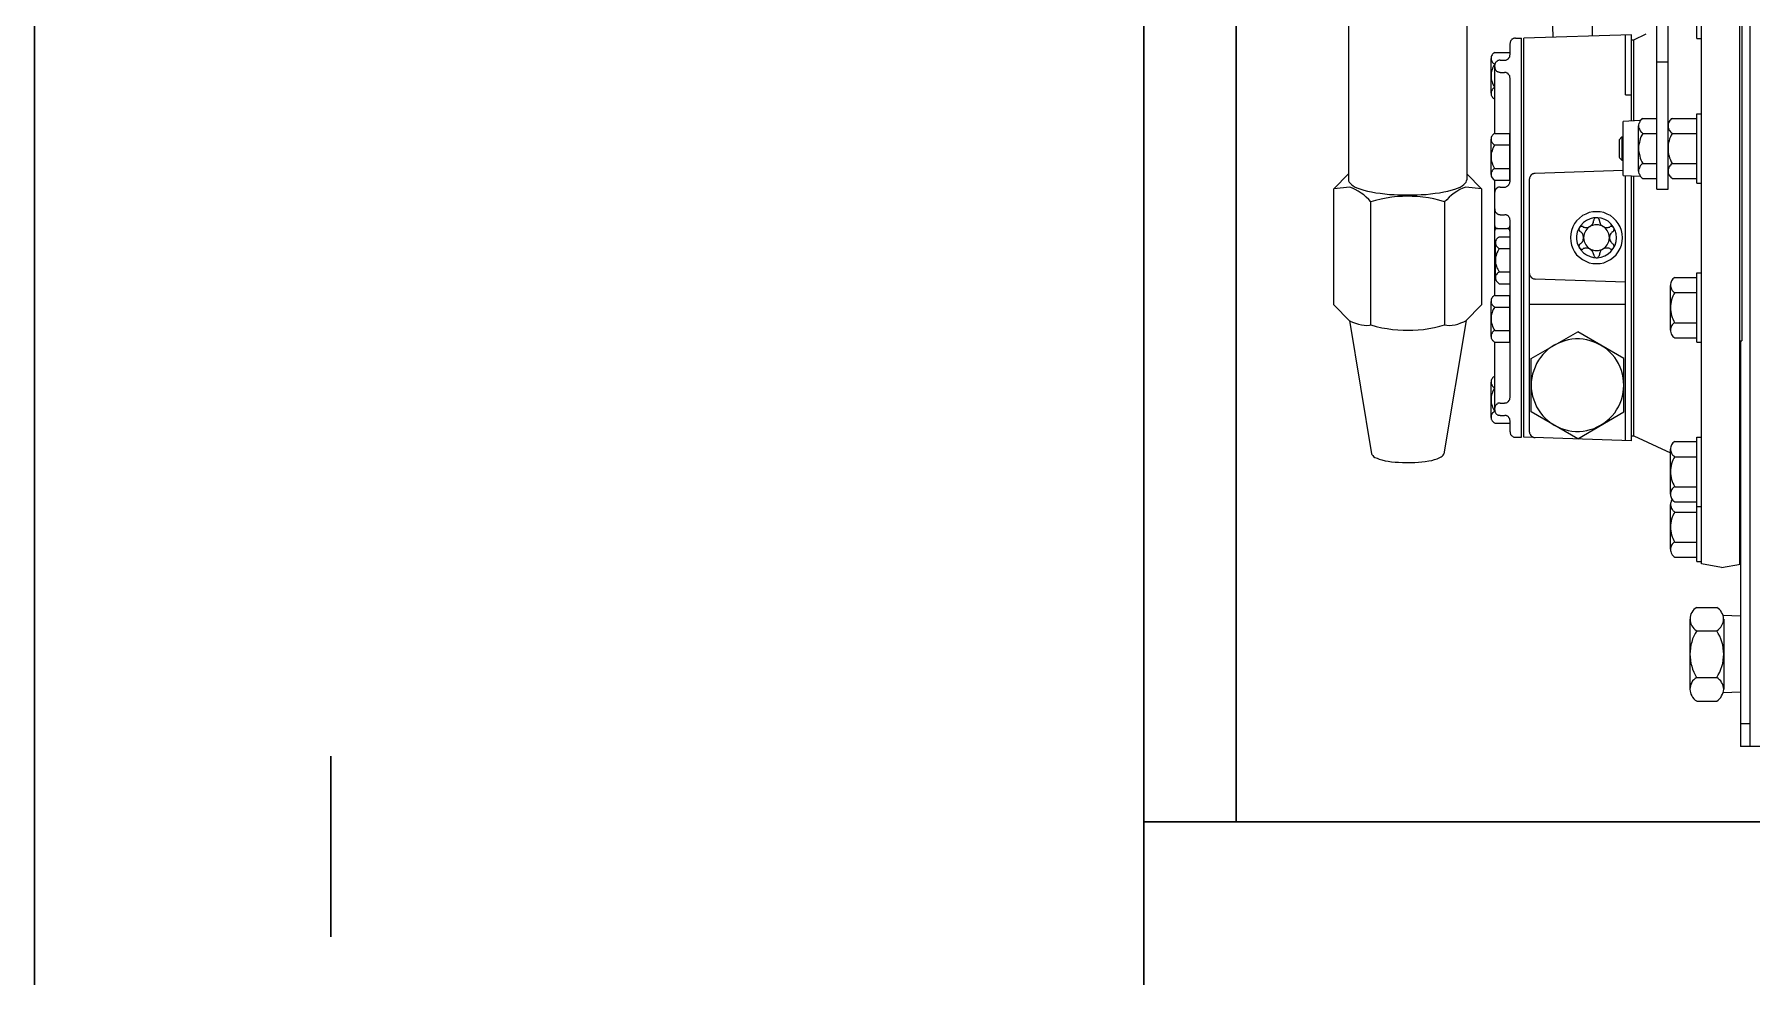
# Model space of a CAD drawing. Extents: x 527 to 1038, y -8 to 315.
# Drawn here: x 825.13 to 843.71, y 58.52 to 68.72 of the extents above; entities that cross this region are included whole.
import ezdxf

# ---------------------------------------------------------------- set-up
doc = ezdxf.new("R2010")
doc.units = 0
doc.header["$MEASUREMENT"] = 0
doc.layers.get('0').update_dxf_attribs({"linetype": 'CONTINUOUS'})

msp = doc.modelspace()

# ---------------------------------------------------------------- linework, layer by layer
at = {"lineweight": 30}
for p, q in [((825.134, 54.194), (825.134, 144.194)), ((825.134, 63.028), (825.134, 143.278)), ((837.134, 54.194), (837.134, 93.884)), ((838.134, 60.194), (838.134, 93.884)), ((828.342, 60.905), (828.342, 58.95)), ((837.134, 60.194), (910.134, 60.194)), ((825.134, 54.194), (825.134, 59.694))]:
    msp.add_line(p, q, dxfattribs=at)
for p, q in [((843.69, 72.613), (843.69, 61.009)), ((843.605, 72.028), (843.605, 65.399)), ((842.686, 67.041), (842.686, 71.424)), ((842.808, 67.041), (842.808, 71.424)), ((843.167, 62.987), (843.167, 70.042)), ((843.579, 70.049), (843.579, 62.98)), ((843.118, 68.671), (843.118, 69.421)), ((843.167, 68.671), (843.167, 69.421)), ((839.349, 68.918), (839.349, 67.143)), ((840.629, 68.918), (840.629, 67.143)), ((841.563, 68.685), (841.556, 68.918)), ((841.988, 68.699), (841.993, 68.918)), ((841.097, 68.496), (841.097, 68.614)), ((841.155, 68.673), (841.221, 68.673)), ((841.221, 64.357), (841.221, 68.673)), ((842.41, 68.711), (841.246, 68.673)), ((841.246, 64.357), (841.246, 68.673)), ((842.347, 68.062), (842.347, 68.711)), ((842.41, 67.778), (842.41, 68.711)), ((842.41, 68.657), (842.435, 68.657)), ((842.435, 68.657), (842.571, 68.72)), ((842.435, 67.778), (842.435, 68.657)), ((843.118, 68.671), (843.167, 68.671)), ((840.894, 68.078), (840.894, 68.456)), ((840.931, 68.519), (841.094, 68.519)), ((840.931, 67.644), (840.931, 68.376)), ((840.99, 68.437), (841.038, 68.437)), ((842.686, 68.42), (842.808, 68.42)), ((840.99, 68.304), (841.038, 68.304)), ((841.097, 67.125), (841.097, 68.243)), ((842.347, 68.062), (842.41, 68.062)), ((843.118, 67.105), (843.118, 67.857)), ((843.118, 67.857), (843.167, 67.857)), ((843.167, 67.105), (843.167, 67.857)), ((840.931, 67.644), (841.094, 67.644)), ((841.094, 67.137), (841.094, 67.644)), ((842.506, 67.782), (842.319, 67.774)), ((842.319, 67.187), (842.319, 67.774)), ((842.488, 67.236), (842.488, 67.725)), ((842.534, 67.805), (842.686, 67.805)), ((842.534, 67.644), (842.686, 67.644)), ((842.686, 67.155), (842.686, 67.805)), ((842.808, 67.236), (842.808, 67.725)), ((842.851, 67.805), (843.118, 67.805)), ((842.851, 67.644), (843.118, 67.644)), ((840.894, 67.201), (840.894, 67.581)), ((840.931, 67.519), (841.094, 67.519)), ((842.278, 67.574), (842.307, 67.606)), ((842.278, 67.574), (842.278, 67.386)), ((842.307, 67.606), (842.319, 67.606)), ((842.307, 67.606), (842.307, 67.355)), ((840.931, 67.264), (841.094, 67.264)), ((842.278, 67.384), (842.307, 67.355)), ((842.307, 67.355), (842.319, 67.355)), ((842.534, 67.317), (842.686, 67.317)), ((842.851, 67.317), (843.118, 67.317)), ((839.349, 67.205), (839.191, 67.046)), ((839.364, 67.064), (839.191, 67.046)), ((840.788, 67.046), (840.618, 67.064)), ((840.788, 67.046), (840.629, 67.205)), ((840.931, 67.137), (841.094, 67.137)), ((840.931, 65.89), (840.931, 67.137)), ((840.99, 67.064), (841.038, 67.064)), ((841.309, 64.412), (841.309, 67.151)), ((842.319, 67.244), (841.369, 67.212)), ((842.319, 67.187), (842.506, 67.181)), ((842.347, 64.316), (842.347, 67.186)), ((842.41, 64.316), (842.41, 67.183)), ((842.534, 67.155), (842.686, 67.155)), ((842.851, 67.155), (843.118, 67.155)), ((843.118, 67.105), (843.167, 67.105)), ((839.191, 65.788), (839.191, 67.046)), ((839.591, 65.574), (839.591, 66.903)), ((840.389, 66.903), (840.389, 65.574)), ((840.788, 67.046), (840.788, 65.788)), ((842.686, 67.041), (842.808, 67.041)), ((840.99, 66.763), (841.038, 66.763)), ((841.097, 64.786), (841.097, 66.704)), ((840.961, 66.614), (841.068, 66.614)), ((840.98, 66.525), (841.097, 66.525)), ((840.941, 66.081), (840.941, 66.463)), ((840.98, 66.399), (841.097, 66.399)), ((840.98, 66.145), (841.097, 66.145)), ((843.118, 65.384), (843.118, 66.135)), ((843.118, 66.135), (843.167, 66.135)), ((843.167, 65.384), (843.167, 66.135)), ((840.98, 66.018), (841.097, 66.018)), ((842.347, 66.035), (841.369, 66.067)), ((842.833, 65.514), (842.833, 66)), ((842.878, 66.084), (843.118, 66.084)), ((839.191, 65.788), (839.364, 65.614)), ((840.616, 65.614), (840.788, 65.788)), ((840.894, 65.448), (840.894, 65.827)), ((840.931, 65.89), (841.094, 65.89)), ((840.931, 65.764), (841.094, 65.764)), ((841.094, 65.386), (841.094, 65.89)), ((841.309, 65.795), (842.347, 65.795)), ((842.878, 65.921), (843.118, 65.921)), ((839.361, 65.618), (839.599, 64.177)), ((840.621, 65.618), (840.381, 64.177)), ((842.878, 65.596), (843.118, 65.596)), ((840.931, 65.512), (841.094, 65.512)), ((841.327, 65.209), (841.829, 65.498)), ((842.328, 65.209), (841.829, 65.498)), ((842.878, 65.433), (843.118, 65.433)), ((843.59, 65.399), (843.605, 65.399)), ((843.59, 65.399), (843.59, 61.009)), ((840.931, 65.386), (841.094, 65.386)), ((840.931, 64.652), (840.931, 65.384)), ((841.327, 64.631), (841.327, 65.209)), ((842.328, 64.631), (842.328, 65.209)), ((843.118, 65.384), (843.167, 65.384)), ((840.894, 64.572), (840.894, 64.952)), ((840.99, 64.725), (841.038, 64.725)), ((840.931, 64.509), (841.094, 64.509)), ((840.99, 64.593), (841.038, 64.593)), ((841.097, 64.416), (841.097, 64.534)), ((841.829, 64.34), (841.327, 64.631)), ((841.829, 64.34), (842.328, 64.631)), ((841.155, 64.357), (841.221, 64.357)), ((842.41, 64.316), (841.246, 64.357)), ((842.435, 64.372), (842.833, 64.187)), ((842.878, 64.31), (843.118, 64.31)), ((842.833, 63.739), (842.833, 64.226)), ((842.878, 64.146), (843.118, 64.146)), ((842.878, 63.821), (843.118, 63.821)), ((842.833, 63.144), (842.833, 63.63)), ((842.878, 63.659), (843.118, 63.659)), ((842.878, 63.546), (843.118, 63.546)), ((843.118, 63.011), (843.118, 63.607)), ((843.118, 63.607), (843.167, 63.607)), ((842.878, 63.223), (843.118, 63.223)), ((842.878, 63.06), (843.118, 63.06)), ((843.118, 63.011), (843.167, 63.011)), ((843.386, 62.947), (843.167, 62.987)), ((843.386, 62.947), (843.59, 62.983)), ((843.118, 62.514), (843.334, 62.514)), ((843.59, 62.419), (843.401, 62.427)), ((843.044, 61.63), (843.044, 62.388)), ((843.118, 62.262), (843.334, 62.262)), ((843.409, 62.388), (843.409, 61.63)), ((843.118, 61.758), (843.334, 61.758)), ((843.118, 61.502), (843.334, 61.502)), ((843.59, 61.6), (843.401, 61.592)), ((843.59, 61.259), (843.69, 61.259)), ((854.517, 61.009), (843.59, 61.009)), ((837.384, 60.194), (842.384, 60.194))]:
    msp.add_line(p, q)
for points in [[(841.155, 68.673), (841.15, 68.673), (841.144, 68.673), (841.137, 68.671), (841.132, 68.671), (841.126, 68.667), (841.122, 68.665), (841.117, 68.662), (841.114, 68.657), (841.108, 68.653), (841.107, 68.647), (841.103, 68.644), (841.101, 68.638), (841.099, 68.633), (841.097, 68.625), (841.097, 68.619), (841.094, 68.615), (841.097, 68.614)], [(840.931, 68.519), (840.922, 68.513), (840.916, 68.508), (840.907, 68.501), (840.902, 68.494), (840.898, 68.484), (840.894, 68.476), (840.894, 68.467), (840.894, 68.458), (840.894, 68.447), (840.894, 68.437), (840.898, 68.429), (840.902, 68.419), (840.907, 68.413), (840.916, 68.405), (840.922, 68.399), (840.93, 68.395), (840.931, 68.394)], [(840.931, 68.394), (840.922, 68.38), (840.913, 68.365), (840.907, 68.349), (840.902, 68.332), (840.898, 68.318), (840.894, 68.3), (840.894, 68.285), (840.894, 68.268), (840.894, 68.251), (840.894, 68.233), (840.898, 68.218), (840.902, 68.201), (840.907, 68.186), (840.913, 68.169), (840.922, 68.157), (840.93, 68.143), (840.931, 68.14)], [(840.99, 68.437), (840.985, 68.437), (840.979, 68.437), (840.973, 68.434), (840.966, 68.432), (840.961, 68.429), (840.956, 68.427), (840.951, 68.423), (840.949, 68.419), (840.942, 68.414), (840.941, 68.411), (840.937, 68.405), (840.936, 68.399), (840.933, 68.395), (840.931, 68.387), (840.931, 68.381), (840.93, 68.377), (840.931, 68.376)], [(840.931, 68.365), (840.931, 68.359), (840.931, 68.353), (840.933, 68.348), (840.936, 68.342), (840.937, 68.335), (840.941, 68.332), (840.942, 68.327), (840.947, 68.324), (840.951, 68.318), (840.956, 68.315), (840.961, 68.313), (840.966, 68.31), (840.973, 68.309), (840.979, 68.306), (840.985, 68.306), (840.99, 68.304)], [(841.038, 68.437), (841.041, 68.437), (841.047, 68.437), (841.054, 68.438), (841.059, 68.44), (841.065, 68.444), (841.07, 68.447), (841.075, 68.449), (841.076, 68.452), (841.083, 68.458), (841.085, 68.462), (841.088, 68.467), (841.093, 68.473), (841.093, 68.478), (841.094, 68.484), (841.094, 68.49), (841.097, 68.496), (841.097, 68.496)], [(841.097, 68.243), (841.094, 68.249), (841.094, 68.254), (841.093, 68.263), (841.093, 68.267), (841.088, 68.273), (841.085, 68.277), (841.083, 68.282), (841.076, 68.286), (841.075, 68.291), (841.07, 68.295), (841.064, 68.297), (841.059, 68.3), (841.054, 68.302), (841.047, 68.304), (841.041, 68.304), (841.038, 68.304)], [(840.931, 68.14), (840.922, 68.137), (840.916, 68.129), (840.907, 68.123), (840.902, 68.115), (840.898, 68.105), (840.894, 68.097), (840.894, 68.087), (840.894, 68.08), (840.894, 68.067), (840.894, 68.058), (840.898, 68.05), (840.902, 68.042), (840.907, 68.034), (840.916, 68.026), (840.922, 68.02), (840.93, 68.018), (840.931, 68.015)], [(840.931, 67.644), (840.922, 67.638), (840.916, 67.633), (840.907, 67.626), (840.902, 67.619), (840.898, 67.609), (840.894, 67.601), (840.894, 67.592), (840.894, 67.583), (840.894, 67.572), (840.894, 67.562), (840.898, 67.554), (840.902, 67.544), (840.907, 67.538), (840.916, 67.53), (840.922, 67.524), (840.93, 67.52), (840.931, 67.519)], [(842.534, 67.805), (842.523, 67.8), (842.514, 67.792), (842.506, 67.782), (842.5, 67.772), (842.496, 67.76), (842.491, 67.75), (842.488, 67.738), (842.488, 67.726), (842.488, 67.714), (842.491, 67.702), (842.496, 67.691), (842.5, 67.679), (842.506, 67.671), (842.514, 67.659), (842.523, 67.653), (842.534, 67.644)], [(842.534, 67.644), (842.523, 67.626), (842.511, 67.606), (842.506, 67.587), (842.5, 67.568), (842.496, 67.544), (842.491, 67.524), (842.488, 67.505), (842.488, 67.481), (842.488, 67.459), (842.491, 67.44), (842.496, 67.417), (842.5, 67.396), (842.506, 67.376), (842.511, 67.357), (842.523, 67.338), (842.534, 67.317)], [(842.851, 67.805), (842.84, 67.8), (842.832, 67.79), (842.825, 67.782), (842.818, 67.772), (842.814, 67.76), (842.809, 67.75), (842.808, 67.738), (842.806, 67.726), (842.808, 67.714), (842.809, 67.702), (842.814, 67.691), (842.818, 67.679), (842.825, 67.671), (842.832, 67.662), (842.84, 67.653), (842.849, 67.647), (842.851, 67.644)], [(842.851, 67.644), (842.839, 67.626), (842.832, 67.606), (842.823, 67.586), (842.818, 67.565), (842.811, 67.544), (842.809, 67.524), (842.808, 67.505), (842.806, 67.481), (842.808, 67.459), (842.809, 67.44), (842.811, 67.417), (842.818, 67.398), (842.823, 67.378), (842.832, 67.357), (842.839, 67.338), (842.851, 67.317)], [(840.931, 67.519), (840.922, 67.505), (840.913, 67.489), (840.907, 67.474), (840.902, 67.457), (840.898, 67.443), (840.894, 67.425), (840.894, 67.41), (840.892, 67.392), (840.894, 67.373), (840.894, 67.358), (840.898, 67.34), (840.902, 67.325), (840.907, 67.308), (840.913, 67.293), (840.922, 67.279), (840.93, 67.265), (840.931, 67.264)], [(840.931, 67.264), (840.922, 67.259), (840.916, 67.254), (840.907, 67.246), (840.902, 67.239), (840.898, 67.23), (840.894, 67.222), (840.894, 67.212), (840.894, 67.203), (840.894, 67.191), (840.894, 67.181), (840.898, 67.173), (840.902, 67.165), (840.907, 67.158), (840.916, 67.149), (840.922, 67.143), (840.93, 67.14), (840.931, 67.137)], [(842.534, 67.317), (842.523, 67.311), (842.514, 67.303), (842.506, 67.293), (842.5, 67.283), (842.496, 67.272), (842.491, 67.262), (842.488, 67.25), (842.488, 67.236), (842.488, 67.225), (842.491, 67.212), (842.496, 67.203), (842.5, 67.191), (842.506, 67.181), (842.514, 67.172), (842.523, 67.163), (842.534, 67.155)], [(842.851, 67.317), (842.84, 67.311), (842.832, 67.301), (842.825, 67.293), (842.818, 67.283), (842.814, 67.272), (842.809, 67.262), (842.808, 67.25), (842.806, 67.236), (842.808, 67.225), (842.809, 67.212), (842.814, 67.203), (842.818, 67.191), (842.825, 67.181), (842.832, 67.173), (842.84, 67.163), (842.849, 67.158), (842.851, 67.155)], [(839.349, 67.143), (839.351, 67.13), (839.356, 67.118), (839.367, 67.105), (839.381, 67.091), (839.399, 67.078), (839.421, 67.064), (839.449, 67.053), (839.481, 67.041), (839.516, 67.031), (839.556, 67.02), (839.599, 67.011), (839.644, 67.002), (839.691, 66.996), (839.741, 66.991), (839.792, 66.984), (839.842, 66.982), (839.892, 66.978), (839.939, 66.978), (839.989, 66.978), (839.989, 66.978), (840.037, 66.978), (840.088, 66.978), (840.137, 66.982), (840.189, 66.984), (840.237, 66.991), (840.286, 66.996), (840.334, 67.002), (840.379, 67.011), (840.423, 67.02), (840.461, 67.031), (840.498, 67.041), (840.529, 67.053), (840.557, 67.064), (840.578, 67.078), (840.598, 67.091), (840.612, 67.105), (840.622, 67.118), (840.627, 67.13), (840.629, 67.143)], [(839.591, 66.903), (839.568, 66.929), (839.542, 66.953), (839.514, 66.978), (839.485, 66.999), (839.454, 67.02), (839.423, 67.037), (839.392, 67.053), (839.362, 67.064)], [(840.618, 67.064), (840.586, 67.053), (840.555, 67.037), (840.523, 67.017), (840.494, 66.997), (840.462, 66.977), (840.437, 66.953), (840.412, 66.927), (840.389, 66.903)], [(840.99, 67.064), (840.985, 67.064), (840.979, 67.064), (840.973, 67.063), (840.966, 67.06), (840.961, 67.058), (840.956, 67.055), (840.951, 67.051), (840.949, 67.046), (840.942, 67.042), (840.941, 67.039), (840.937, 67.034), (840.936, 67.027), (840.933, 67.023), (840.931, 67.015), (840.931, 67.01), (840.93, 67.006), (840.931, 67.003)], [(841.038, 67.064), (841.041, 67.064), (841.047, 67.064), (841.054, 67.067), (841.059, 67.07), (841.064, 67.073), (841.068, 67.075), (841.073, 67.078), (841.076, 67.082), (841.082, 67.087), (841.085, 67.093), (841.088, 67.096), (841.09, 67.102), (841.093, 67.108), (841.094, 67.112), (841.094, 67.118), (841.097, 67.125)], [(841.369, 67.212), (841.361, 67.212), (841.355, 67.21), (841.351, 67.208), (841.345, 67.207), (841.339, 67.205), (841.336, 67.201), (841.33, 67.198), (841.327, 67.194), (841.321, 67.191), (841.32, 67.186), (841.316, 67.181), (841.313, 67.175), (841.312, 67.169), (841.309, 67.165), (841.309, 67.159), (841.309, 67.151)], [(842.41, 64.372), (842.435, 64.372), (842.435, 67.181)], [(840.389, 66.903), (840.328, 66.921), (840.271, 66.935), (840.213, 66.946), (840.155, 66.953), (840.096, 66.96), (840.038, 66.961), (839.989, 66.964), (839.989, 66.964), (839.933, 66.961), (839.877, 66.96), (839.818, 66.953), (839.758, 66.944), (839.701, 66.932), (839.641, 66.918), (839.591, 66.903)], [(840.931, 66.827), (840.931, 66.821), (840.931, 66.815), (840.933, 66.808), (840.936, 66.802), (840.937, 66.797), (840.941, 66.793), (840.942, 66.789), (840.949, 66.783), (840.951, 66.78), (840.956, 66.775), (840.963, 66.773), (840.966, 66.771), (840.973, 66.766), (840.979, 66.765), (840.985, 66.765), (840.99, 66.763)], [(841.097, 66.704), (841.094, 66.711), (841.094, 66.717), (841.093, 66.723), (841.093, 66.728), (841.088, 66.734), (841.085, 66.74), (841.083, 66.744), (841.079, 66.747), (841.075, 66.751), (841.07, 66.755), (841.065, 66.758), (841.059, 66.761), (841.054, 66.763), (841.047, 66.763), (841.041, 66.763), (841.038, 66.765), (841.038, 66.763)], [(842.312, 66.514), (842.31, 66.556), (842.301, 66.595), (842.287, 66.632), (842.267, 66.669), (842.244, 66.699), (842.216, 66.728), (842.184, 66.754), (842.147, 66.771), (842.11, 66.787), (842.071, 66.796), (842.03, 66.797), (841.992, 66.796), (841.951, 66.787), (841.915, 66.771), (841.879, 66.754), (841.848, 66.728), (841.817, 66.699), (841.794, 66.669), (841.777, 66.632), (841.762, 66.595), (841.753, 66.556), (841.751, 66.517), (841.753, 66.475), (841.762, 66.436), (841.777, 66.399), (841.794, 66.364), (841.817, 66.332), (841.848, 66.304), (841.879, 66.279), (841.915, 66.261), (841.951, 66.245), (841.992, 66.237), (842.03, 66.235), (842.071, 66.237), (842.11, 66.245), (842.147, 66.261), (842.184, 66.279), (842.216, 66.304), (842.244, 66.332), (842.267, 66.364), (842.287, 66.399), (842.301, 66.436), (842.31, 66.475), (842.312, 66.514), (842.312, 66.514)], [(842.249, 66.514), (842.244, 66.556), (842.234, 66.595), (842.214, 66.632), (842.188, 66.664), (842.158, 66.693), (842.121, 66.712), (842.084, 66.726), (842.043, 66.731), (842.001, 66.73), (841.963, 66.72), (841.925, 66.702), (841.891, 66.679), (841.864, 66.649), (841.84, 66.614), (841.824, 66.576), (841.816, 66.536), (841.816, 66.495), (841.824, 66.456), (841.84, 66.416), (841.864, 66.383), (841.891, 66.352), (841.925, 66.33), (841.963, 66.312), (842.001, 66.302), (842.043, 66.299), (842.084, 66.305), (842.121, 66.319), (842.158, 66.34), (842.188, 66.366), (842.214, 66.399), (842.234, 66.436), (842.244, 66.475), (842.249, 66.514)], [(841.889, 66.631), (841.897, 66.631), (841.907, 66.627), (841.916, 66.627), (841.927, 66.627), (841.936, 66.627), (841.945, 66.631), (841.954, 66.632), (841.963, 66.637), (841.969, 66.644), (841.976, 66.649), (841.983, 66.655), (841.989, 66.663), (841.993, 66.67), (842, 66.68), (842, 66.69), (842.001, 66.698), (842.003, 66.698)], [(842.063, 66.698), (842.063, 66.704), (842.063, 66.711), (842.059, 66.717), (842.054, 66.722), (842.05, 66.726), (842.045, 66.73), (842.039, 66.731), (842.033, 66.731), (842.027, 66.731), (842.021, 66.73), (842.014, 66.726), (842.01, 66.722), (842.006, 66.717), (842.003, 66.711), (842.003, 66.704), (842.001, 66.699), (842.003, 66.698)], [(842.063, 66.698), (842.063, 66.69), (842.067, 66.68), (842.071, 66.67), (842.077, 66.663), (842.079, 66.655), (842.086, 66.649), (842.095, 66.644), (842.102, 66.637), (842.11, 66.632), (842.12, 66.63), (842.129, 66.627), (842.14, 66.626), (842.147, 66.626), (842.158, 66.627), (842.167, 66.63), (842.177, 66.631)], [(840.931, 66.645), (840.931, 66.644), (840.931, 66.639), (840.931, 66.637), (840.933, 66.632), (840.936, 66.631), (840.936, 66.63), (840.937, 66.626), (840.94, 66.623), (840.941, 66.623), (840.942, 66.621), (840.945, 66.62), (840.949, 66.617), (840.951, 66.614), (840.955, 66.614), (840.956, 66.614), (840.959, 66.614), (840.961, 66.614), (840.956, 66.614), (840.955, 66.614), (840.951, 66.614), (840.949, 66.614), (840.945, 66.614), (840.941, 66.612), (840.941, 66.609), (840.94, 66.608), (840.936, 66.606), (840.936, 66.603), (840.933, 66.599), (840.931, 66.597), (840.931, 66.594), (840.931, 66.592), (840.93, 66.588), (840.93, 66.585), (840.931, 66.584)], [(840.98, 66.525), (840.971, 66.518), (840.963, 66.514), (840.956, 66.507), (840.949, 66.498), (840.945, 66.492), (840.941, 66.482), (840.941, 66.474), (840.941, 66.464), (840.941, 66.451), (840.941, 66.442), (840.945, 66.433), (840.949, 66.425), (840.956, 66.416), (840.963, 66.411), (840.971, 66.404), (840.98, 66.399)], [(841.068, 66.614), (841.068, 66.614), (841.071, 66.614), (841.075, 66.617), (841.076, 66.617), (841.079, 66.62), (841.083, 66.621), (841.083, 66.623), (841.085, 66.623), (841.088, 66.627), (841.09, 66.63), (841.093, 66.631), (841.093, 66.632), (841.093, 66.637), (841.094, 66.639), (841.094, 66.644), (841.094, 66.645), (841.097, 66.645)], [(841.097, 66.584), (841.094, 66.588), (841.094, 66.592), (841.094, 66.594), (841.093, 66.597), (841.093, 66.599), (841.09, 66.602), (841.088, 66.606), (841.088, 66.606), (841.085, 66.608), (841.083, 66.609), (841.082, 66.612), (841.076, 66.614), (841.075, 66.614), (841.071, 66.614), (841.068, 66.614), (841.068, 66.614), (841.068, 66.614)], [(841.873, 66.637), (841.865, 66.637), (841.862, 66.637), (841.858, 66.635), (841.851, 66.631), (841.849, 66.63), (841.846, 66.623), (841.843, 66.62), (841.84, 66.614), (841.84, 66.609), (841.84, 66.606), (841.843, 66.599), (841.844, 66.594), (841.848, 66.592), (841.849, 66.585), (841.855, 66.582), (841.86, 66.58)], [(841.86, 66.449), (841.865, 66.456), (841.873, 66.464), (841.879, 66.471), (841.883, 66.48), (841.887, 66.487), (841.889, 66.498), (841.891, 66.504), (841.893, 66.514), (841.891, 66.525), (841.889, 66.535), (841.887, 66.542), (841.883, 66.55), (841.879, 66.56), (841.873, 66.568), (841.865, 66.574), (841.86, 66.58), (841.86, 66.58)], [(841.889, 66.631), (841.887, 66.632), (841.887, 66.632), (841.887, 66.635), (841.884, 66.635), (841.883, 66.637), (841.883, 66.637), (841.882, 66.637), (841.879, 66.637), (841.879, 66.637), (841.879, 66.637), (841.878, 66.637), (841.876, 66.637), (841.876, 66.637), (841.873, 66.637), (841.873, 66.639), (841.873, 66.637)], [(842.173, 66.514), (842.167, 66.556), (842.149, 66.592), (842.124, 66.623), (842.091, 66.644), (842.053, 66.655), (842.014, 66.655), (841.976, 66.644), (841.94, 66.623), (841.915, 66.592), (841.897, 66.556), (841.893, 66.517), (841.897, 66.475), (841.915, 66.44), (841.94, 66.411), (841.976, 66.389), (842.014, 66.376), (842.053, 66.376), (842.091, 66.389), (842.124, 66.411), (842.149, 66.44), (842.167, 66.475), (842.173, 66.514), (842.173, 66.514)], [(842.206, 66.58), (842.198, 66.574), (842.193, 66.568), (842.187, 66.56), (842.181, 66.55), (842.178, 66.542), (842.176, 66.535), (842.173, 66.525), (842.173, 66.514), (842.173, 66.504), (842.176, 66.498), (842.178, 66.487), (842.181, 66.48), (842.187, 66.471), (842.193, 66.464), (842.198, 66.456), (842.206, 66.449)], [(842.206, 66.58), (842.211, 66.584), (842.216, 66.588), (842.22, 66.592), (842.22, 66.599), (842.222, 66.606), (842.222, 66.612), (842.22, 66.617), (842.22, 66.623), (842.214, 66.627), (842.211, 66.631), (842.205, 66.635), (842.198, 66.637), (842.195, 66.637), (842.187, 66.637), (842.181, 66.635), (842.177, 66.631)], [(840.98, 66.399), (840.971, 66.384), (840.963, 66.371), (840.955, 66.352), (840.949, 66.34), (840.945, 66.322), (840.941, 66.305), (840.941, 66.29), (840.94, 66.273), (840.941, 66.255), (840.941, 66.238), (840.945, 66.221), (840.949, 66.205), (840.955, 66.189), (840.963, 66.174), (840.971, 66.16), (840.979, 66.146), (840.98, 66.145)], [(841.86, 66.449), (841.854, 66.449), (841.849, 66.442), (841.846, 66.437), (841.843, 66.432), (841.84, 66.425), (841.84, 66.418), (841.843, 66.413), (841.846, 66.407), (841.849, 66.402), (841.854, 66.397), (841.858, 66.393), (841.865, 66.393), (841.872, 66.393), (841.878, 66.393), (841.883, 66.393), (841.887, 66.397), (841.889, 66.397)], [(842.003, 66.332), (842, 66.341), (841.997, 66.351), (841.993, 66.359), (841.989, 66.369), (841.983, 66.375), (841.976, 66.381), (841.968, 66.387), (841.96, 66.393), (841.951, 66.397), (841.945, 66.4), (841.936, 66.402), (841.927, 66.402), (841.916, 66.402), (841.907, 66.402), (841.897, 66.4), (841.889, 66.397)], [(842.003, 66.332), (842.003, 66.328), (842.003, 66.322), (842.006, 66.316), (842.01, 66.311), (842.014, 66.305), (842.021, 66.302), (842.027, 66.299), (842.03, 66.298), (842.039, 66.299), (842.045, 66.302), (842.05, 66.305), (842.054, 66.311), (842.059, 66.316), (842.063, 66.322), (842.063, 66.328), (842.063, 66.332), (842.063, 66.332)], [(842.177, 66.397), (842.167, 66.402), (842.158, 66.402), (842.147, 66.404), (842.14, 66.404), (842.129, 66.402), (842.12, 66.402), (842.112, 66.399), (842.102, 66.393), (842.095, 66.389), (842.088, 66.383), (842.079, 66.376), (842.077, 66.369), (842.071, 66.361), (842.067, 66.351), (842.064, 66.341), (842.063, 66.332)], [(842.177, 66.397), (842.181, 66.395), (842.187, 66.393), (842.195, 66.393), (842.198, 66.393), (842.205, 66.395), (842.211, 66.399), (842.214, 66.402), (842.22, 66.408), (842.22, 66.413), (842.222, 66.418), (842.222, 66.425), (842.22, 66.432), (842.22, 66.437), (842.216, 66.442), (842.211, 66.446), (842.206, 66.449), (842.206, 66.449)], [(840.98, 66.145), (840.971, 66.14), (840.963, 66.135), (840.956, 66.127), (840.949, 66.118), (840.945, 66.11), (840.941, 66.103), (840.941, 66.093), (840.941, 66.084), (840.941, 66.071), (840.941, 66.064), (840.945, 66.054), (840.949, 66.046), (840.956, 66.037), (840.963, 66.031), (840.971, 66.024), (840.98, 66.018)], [(841.309, 66.127), (841.309, 66.122), (841.309, 66.117), (841.312, 66.11), (841.313, 66.104), (841.316, 66.102), (841.32, 66.095), (841.321, 66.091), (841.327, 66.085), (841.33, 66.084), (841.336, 66.079), (841.339, 66.078), (841.345, 66.073), (841.351, 66.071), (841.355, 66.071), (841.361, 66.069), (841.369, 66.067)], [(842.878, 66.084), (842.867, 66.078), (842.858, 66.069), (842.851, 66.06), (842.844, 66.048), (842.84, 66.037), (842.835, 66.026), (842.833, 66.014), (842.833, 66.002), (842.833, 65.99), (842.835, 65.979), (842.84, 65.97), (842.844, 65.957), (842.851, 65.946), (842.858, 65.937), (842.867, 65.927), (842.878, 65.921)], [(840.931, 65.89), (840.922, 65.886), (840.916, 65.88), (840.907, 65.874), (840.902, 65.865), (840.898, 65.856), (840.894, 65.848), (840.894, 65.838), (840.894, 65.829), (840.894, 65.819), (840.894, 65.809), (840.898, 65.802), (840.902, 65.791), (840.907, 65.784), (840.916, 65.777), (840.922, 65.77), (840.93, 65.766), (840.931, 65.764)], [(840.931, 65.764), (840.922, 65.751), (840.913, 65.737), (840.907, 65.72), (840.902, 65.705), (840.898, 65.689), (840.894, 65.672), (840.894, 65.656), (840.894, 65.639), (840.894, 65.623), (840.894, 65.605), (840.898, 65.59), (840.902, 65.574), (840.907, 65.558), (840.913, 65.541), (840.922, 65.527), (840.93, 65.514), (840.931, 65.512)], [(842.878, 65.921), (842.867, 65.903), (842.858, 65.883), (842.851, 65.865), (842.844, 65.842), (842.84, 65.823), (842.835, 65.802), (842.833, 65.78), (842.833, 65.76), (842.833, 65.738), (842.835, 65.717), (842.84, 65.695), (842.844, 65.675), (842.851, 65.653), (842.858, 65.636), (842.867, 65.614), (842.876, 65.599), (842.878, 65.596)], [(839.361, 65.617), (839.394, 65.603), (839.425, 65.59), (839.457, 65.579), (839.489, 65.574), (839.519, 65.569), (839.548, 65.567), (839.575, 65.571), (839.591, 65.574)], [(840.389, 65.574), (840.414, 65.569), (840.443, 65.567), (840.472, 65.569), (840.502, 65.574), (840.533, 65.581), (840.565, 65.593), (840.597, 65.605), (840.618, 65.617)], [(842.878, 65.596), (842.867, 65.59), (842.858, 65.581), (842.851, 65.574), (842.844, 65.561), (842.84, 65.55), (842.835, 65.539), (842.833, 65.527), (842.833, 65.515), (842.833, 65.504), (842.835, 65.49), (842.84, 65.477), (842.844, 65.468), (842.851, 65.457), (842.858, 65.447), (842.867, 65.441), (842.878, 65.433)], [(839.591, 65.574), (839.648, 65.556), (839.709, 65.541), (839.767, 65.532), (839.825, 65.523), (839.884, 65.518), (839.939, 65.514), (839.989, 65.514), (839.989, 65.514), (840.044, 65.514), (840.104, 65.518), (840.161, 65.523), (840.218, 65.533), (840.28, 65.543), (840.336, 65.558), (840.389, 65.574)], [(840.931, 65.512), (840.922, 65.508), (840.916, 65.501), (840.907, 65.495), (840.902, 65.486), (840.898, 65.477), (840.894, 65.471), (840.894, 65.46), (840.894, 65.451), (840.894, 65.441), (840.894, 65.43), (840.898, 65.423), (840.902, 65.413), (840.907, 65.405), (840.916, 65.399), (840.922, 65.391), (840.93, 65.387), (840.931, 65.386)], [(842.328, 64.918), (842.325, 64.961), (842.321, 64.999), (842.312, 65.039), (842.301, 65.077), (842.287, 65.115), (842.269, 65.153), (842.249, 65.189), (842.229, 65.22), (842.202, 65.252), (842.173, 65.281), (842.144, 65.308), (842.11, 65.332), (842.077, 65.352), (842.041, 65.372), (842.006, 65.387), (841.965, 65.401), (841.929, 65.41), (841.887, 65.417), (841.848, 65.422), (841.806, 65.422), (841.767, 65.417), (841.726, 65.41), (841.688, 65.401), (841.649, 65.387), (841.613, 65.372), (841.575, 65.352), (841.542, 65.332), (841.508, 65.308), (841.479, 65.281), (841.453, 65.252), (841.426, 65.22), (841.404, 65.189), (841.383, 65.153), (841.368, 65.115), (841.353, 65.077), (841.341, 65.039), (841.334, 64.999), (841.327, 64.961), (841.327, 64.92), (841.327, 64.881), (841.334, 64.842), (841.341, 64.8), (841.353, 64.761), (841.368, 64.724), (841.383, 64.687), (841.404, 64.652), (841.426, 64.62), (841.453, 64.59), (841.479, 64.559), (841.508, 64.534), (841.542, 64.509), (841.575, 64.487), (841.613, 64.468), (841.649, 64.453), (841.688, 64.439), (841.726, 64.43), (841.767, 64.421), (841.806, 64.42), (841.848, 64.42), (841.887, 64.421), (841.929, 64.43), (841.965, 64.439), (842.006, 64.453), (842.041, 64.468), (842.077, 64.487), (842.11, 64.509), (842.144, 64.534), (842.173, 64.559), (842.202, 64.59), (842.229, 64.62), (842.249, 64.652), (842.269, 64.687), (842.287, 64.724), (842.301, 64.761), (842.312, 64.8), (842.321, 64.842), (842.325, 64.881), (842.328, 64.918)], [(840.931, 64.889), (840.922, 64.876), (840.913, 64.862), (840.907, 64.845), (840.902, 64.829), (840.898, 64.814), (840.894, 64.796), (840.894, 64.78), (840.892, 64.763), (840.894, 64.748), (840.894, 64.73), (840.898, 64.714), (840.902, 64.697), (840.907, 64.681), (840.913, 64.666), (840.922, 64.652), (840.93, 64.637), (840.931, 64.634)], [(840.931, 65.015), (840.922, 65.011), (840.916, 65.005), (840.907, 64.999), (840.902, 64.99), (840.898, 64.981), (840.894, 64.973), (840.894, 64.963), (840.894, 64.954), (840.894, 64.944), (840.894, 64.934), (840.898, 64.927), (840.902, 64.916), (840.907, 64.909), (840.916, 64.902), (840.922, 64.895), (840.93, 64.891), (840.931, 64.889)], [(840.99, 64.725), (840.985, 64.725), (840.979, 64.725), (840.973, 64.724), (840.966, 64.724), (840.961, 64.719), (840.956, 64.715), (840.951, 64.714), (840.949, 64.71), (840.942, 64.705), (840.941, 64.7), (840.937, 64.696), (840.936, 64.69), (840.933, 64.683), (840.931, 64.678), (840.931, 64.672), (840.93, 64.666), (840.931, 64.666)], [(840.931, 64.652), (840.931, 64.648), (840.931, 64.643), (840.933, 64.634), (840.936, 64.631), (840.937, 64.625), (840.941, 64.62), (840.942, 64.615), (840.947, 64.611), (840.951, 64.607), (840.956, 64.602), (840.961, 64.601), (840.966, 64.597), (840.973, 64.597), (840.979, 64.596), (840.985, 64.596), (840.99, 64.593)], [(841.038, 64.725), (841.041, 64.728), (841.047, 64.728), (841.054, 64.73), (841.059, 64.73), (841.065, 64.733), (841.07, 64.737), (841.075, 64.739), (841.076, 64.743), (841.083, 64.748), (841.085, 64.753), (841.088, 64.757), (841.093, 64.763), (841.093, 64.768), (841.094, 64.775), (841.094, 64.78), (841.097, 64.786), (841.097, 64.786)], [(840.931, 64.634), (840.922, 64.631), (840.916, 64.625), (840.907, 64.619), (840.902, 64.611), (840.898, 64.601), (840.894, 64.593), (840.894, 64.583), (840.894, 64.573), (840.894, 64.564), (840.894, 64.553), (840.898, 64.547), (840.902, 64.535), (840.907, 64.529), (840.916, 64.523), (840.922, 64.516), (840.93, 64.511), (840.931, 64.509)], [(841.097, 64.534), (841.094, 64.54), (841.094, 64.547), (841.093, 64.552), (841.093, 64.558), (841.088, 64.564), (841.085, 64.567), (841.083, 64.572), (841.079, 64.576), (841.075, 64.58), (841.07, 64.583), (841.065, 64.587), (841.059, 64.59), (841.054, 64.591), (841.047, 64.593), (841.041, 64.593), (841.038, 64.596), (841.038, 64.593)], [(841.097, 64.416), (841.097, 64.412), (841.097, 64.406), (841.099, 64.401), (841.101, 64.395), (841.103, 64.388), (841.107, 64.383), (841.108, 64.378), (841.113, 64.377), (841.117, 64.371), (841.122, 64.368), (841.126, 64.366), (841.132, 64.36), (841.137, 64.359), (841.144, 64.359), (841.15, 64.359), (841.155, 64.357)], [(841.309, 64.412), (841.309, 64.407), (841.309, 64.401), (841.312, 64.396), (841.313, 64.39), (841.316, 64.383), (841.32, 64.381), (841.321, 64.377), (841.327, 64.371), (841.33, 64.368), (841.336, 64.366), (841.339, 64.36), (841.345, 64.359), (841.351, 64.357), (841.355, 64.354), (841.361, 64.353), (841.368, 64.353), (841.369, 64.35)], [(842.878, 64.31), (842.867, 64.303), (842.858, 64.296), (842.851, 64.286), (842.844, 64.274), (842.84, 64.264), (842.835, 64.252), (842.833, 64.24), (842.833, 64.229), (842.833, 64.217), (842.835, 64.205), (842.84, 64.195), (842.844, 64.183), (842.851, 64.171), (842.858, 64.164), (842.867, 64.155), (842.878, 64.146)], [(843.118, 63.607), (843.118, 64.359), (843.167, 64.359)], [(839.599, 64.177), (839.603, 64.169), (839.611, 64.159), (839.62, 64.148), (839.635, 64.138), (839.658, 64.13), (839.682, 64.12), (839.711, 64.112), (839.746, 64.103), (839.779, 64.098), (839.814, 64.092), (839.853, 64.088), (839.892, 64.086), (839.933, 64.083), (839.97, 64.083), (839.989, 64.083), (839.989, 64.083), (840.027, 64.083), (840.066, 64.083), (840.105, 64.086), (840.143, 64.091), (840.18, 64.095), (840.218, 64.101), (840.25, 64.106), (840.28, 64.115), (840.309, 64.124), (840.329, 64.134), (840.35, 64.144), (840.364, 64.153), (840.374, 64.164), (840.379, 64.173), (840.381, 64.177)], [(842.878, 64.146), (842.867, 64.13), (842.858, 64.108), (842.851, 64.091), (842.844, 64.069), (842.84, 64.048), (842.835, 64.027), (842.833, 64.006), (842.833, 63.984), (842.833, 63.963), (842.835, 63.943), (842.84, 63.921), (842.844, 63.9), (842.851, 63.879), (842.858, 63.86), (842.867, 63.84), (842.878, 63.821)], [(842.878, 63.821), (842.867, 63.815), (842.858, 63.806), (842.851, 63.797), (842.844, 63.786), (842.84, 63.775), (842.835, 63.764), (842.833, 63.754), (842.833, 63.739), (842.833, 63.727), (842.835, 63.716), (842.84, 63.705), (842.844, 63.694), (842.851, 63.683), (842.858, 63.673), (842.867, 63.665), (842.878, 63.659)], [(842.851, 63.684), (842.844, 63.677), (842.84, 63.669), (842.838, 63.659), (842.835, 63.651), (842.833, 63.641), (842.833, 63.631), (842.833, 63.622), (842.835, 63.61), (842.838, 63.602), (842.84, 63.593), (842.844, 63.584), (842.851, 63.575), (842.857, 63.569), (842.863, 63.56), (842.87, 63.555), (842.878, 63.546)], [(842.878, 63.546), (842.867, 63.531), (842.858, 63.508), (842.851, 63.492), (842.844, 63.47), (842.84, 63.45), (842.835, 63.428), (842.833, 63.407), (842.833, 63.387), (842.833, 63.365), (842.835, 63.344), (842.84, 63.322), (842.844, 63.302), (842.851, 63.28), (842.858, 63.263), (842.867, 63.241), (842.876, 63.226), (842.878, 63.223)], [(842.878, 63.223), (842.867, 63.217), (842.858, 63.208), (842.851, 63.199), (842.844, 63.188), (842.84, 63.176), (842.835, 63.166), (842.833, 63.155), (842.833, 63.144), (842.833, 63.131), (842.835, 63.119), (842.84, 63.107), (842.844, 63.097), (842.851, 63.085), (842.858, 63.076), (842.867, 63.068), (842.878, 63.06)], [(843.118, 62.514), (843.1, 62.505), (843.086, 62.493), (843.073, 62.479), (843.063, 62.462), (843.054, 62.445), (843.048, 62.427), (843.044, 62.409), (843.044, 62.39), (843.044, 62.37), (843.048, 62.352), (843.054, 62.336), (843.063, 62.317), (843.073, 62.301), (843.086, 62.286), (843.1, 62.274), (843.118, 62.262)], [(843.334, 61.502), (843.349, 61.513), (843.363, 61.526), (843.377, 61.54), (843.386, 61.557), (843.395, 61.575), (843.401, 61.594), (843.406, 61.611), (843.409, 61.63), (843.406, 61.648), (843.401, 61.668), (843.395, 61.689), (843.386, 61.704), (843.377, 61.72), (843.363, 61.733), (843.349, 61.747), (843.334, 61.758), (843.334, 61.758), (843.349, 61.787), (843.366, 61.816), (843.377, 61.846), (843.389, 61.877), (843.398, 61.91), (843.401, 61.944), (843.406, 61.977), (843.409, 62.009), (843.406, 62.043), (843.401, 62.076), (843.398, 62.11), (843.389, 62.143), (843.377, 62.175), (843.366, 62.204), (843.349, 62.234), (843.334, 62.262), (843.334, 62.262), (843.349, 62.274), (843.363, 62.286), (843.377, 62.301), (843.386, 62.317), (843.395, 62.336), (843.401, 62.351), (843.406, 62.37), (843.406, 62.388), (843.406, 62.409), (843.401, 62.429), (843.395, 62.445), (843.386, 62.462), (843.377, 62.479), (843.363, 62.493), (843.349, 62.505), (843.334, 62.514)], [(843.118, 62.262), (843.1, 62.234), (843.086, 62.204), (843.071, 62.175), (843.062, 62.141), (843.054, 62.11), (843.048, 62.076), (843.044, 62.043), (843.042, 62.009), (843.044, 61.977), (843.048, 61.944), (843.054, 61.91), (843.062, 61.88), (843.071, 61.846), (843.086, 61.816), (843.1, 61.787), (843.115, 61.758), (843.118, 61.758)], [(843.118, 61.758), (843.1, 61.747), (843.086, 61.733), (843.071, 61.72), (843.063, 61.703), (843.054, 61.686), (843.048, 61.668), (843.044, 61.648), (843.042, 61.63), (843.044, 61.611), (843.048, 61.594), (843.054, 61.576), (843.063, 61.558), (843.071, 61.543), (843.086, 61.526), (843.1, 61.513), (843.115, 61.505), (843.118, 61.502)]]:
    msp.add_lwpolyline(points)

doc.saveas('drawing.dxf')
